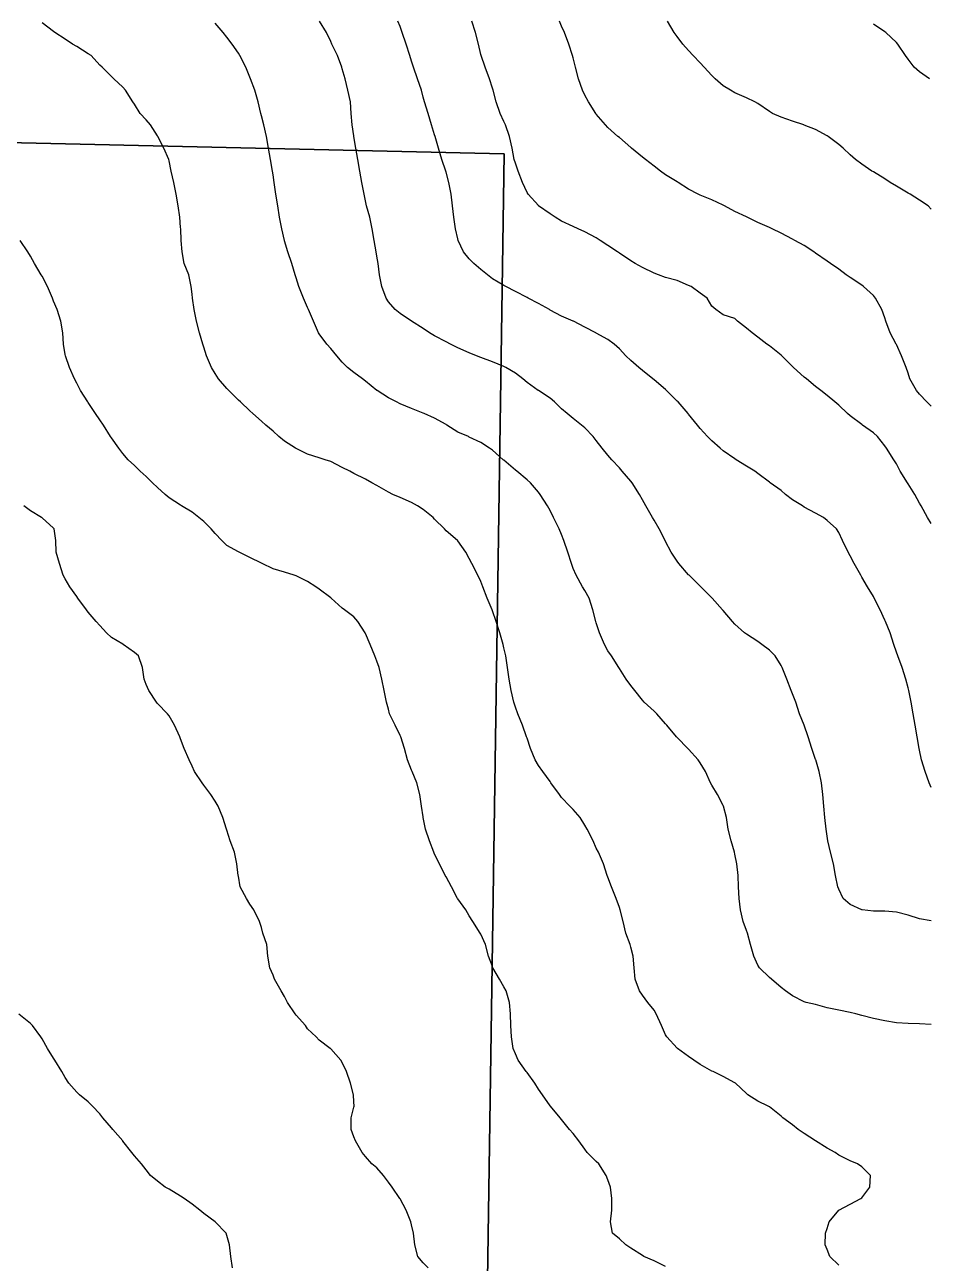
# Model space of a CAD drawing. Extents: x -280806 to 176394, y -263086 to 194114.
# Drawn here: x -54713 to 23831, y -66166 to 41387 of the extents above; entities that cross this region are included whole.
import ezdxf

# ---------------------------------------------------------------- set-up
doc = ezdxf.new("R2010")
doc.units = 0

msp = doc.modelspace()

# ---------------------------------------------------------------- linework, layer by layer
at = {"layer": 'CONTOURS'}
for points in [[(15972.8002, -66329.7835, 490728), (15187.5744, -65567.3873, 490728), (14970.1606, -64984.122, 490728), (14792.6146, -64564.7477, 490728), (14826.5998, -63562.1081, 490728), (14970.1606, -63143.5262, 490728), (15145.8168, -62559.499, 490728), (15966.2165, -61556.8594, 490728), (15972.8002, -61552.5617, 490728), (16975.4398, -61036.962, 490728), (17904.9274, -60554.2198, 490728), (17978.0489, -60484.8168, 490728), (18686.2212, -59551.5802, 490728), (18724.0774, -58548.971, 490728), (17978.0489, -57784.2888, 490728), (17608.1436, -57546.3314, 490728), (16975.4398, -57262.9894, 490728), (15972.8002, -56770.3716, 490728), (15655.0766, -56543.6918, 490728), (14970.1606, -56161.6555, 490728), (13967.521, -55544.8318, 490728), (13962.126, -55541.0522, 490728), (12964.9118, -54913.4386, 490728), (12458.5476, -54538.4431, 490728), (11962.2722, -54159.2414, 490728), (11103.163, -53535.8035, 490728), (10959.6326, -53402.6974, 490728), (9956.993, -52593.24, 490728), (9847.7527, -52533.1639, 490728), (8954.3839, -52095.8369, 490728), (8076.0722, -51530.5243, 490728), (7951.7443, -51428.1725, 490728), (6998.909, -50527.9152, 490728), (6949.1047, -50491.644, 490728), (5946.4651, -49962.7855, 490728), (5066.8123, -49525.2756, 490728), (4943.856, -49472.3014, 490728), (3941.2164, -48914.0602, 490728), (3396.4169, -48522.636, 490728), (2938.5768, -48225.5474, 490728), (1965.1066, -47519.9964, 490728), (1935.9372, -47492.3815, 490728), (1034.6131, -46517.3873, 490728), (933.3281, -46323.4126, 490728), (570.3113, -45514.7477, 490728), (123.0173, -44512.1081, 490728), (-69.3115, -44200.8158, 490728), (-603.5345, -43509.499, 490728), (-1071.9511, -42890.1149, 490728), (-1332.799, -42506.8594, 490728), (-1695.0842, -41504.2198, 490728), (-1788.475, -40501.5802, 490728), (-1888.4798, -39498.971, 490728), (-2074.5602, -38720.7557, 490728), (-2136.0689, -38496.3314, 490728), (-2515.8497, -37493.6918, 490728), (-2761.0308, -36491.0522, 490728), (-3012.9785, -35488.4431, 490728), (-3077.1998, -35268.4385, 490728), (-3350.9407, -34485.8035, 490728), (-3754.8312, -33483.1639, 490728), (-4079.8394, -32631.7356, 490728), (-4141.0128, -32480.5243, 490728), (-4455.8102, -31477.9152, 490728), (-4891.278, -30475.2756, 490728), (-5082.479, -30118.2634, 490728), (-5362.9865, -29472.636, 490728), (-5882.1828, -28469.9964, 490728), (-6085.0882, -28122.3415, 490728), (-6487.2108, -27467.3873, 490728), (-7087.7278, -26767.6884, 490728), (-7385.7917, -26464.7477, 490728), (-8090.3674, -25707.4111, 490728), (-8288.213, -25462.1081, 490728), (-9016.8374, -24459.499, 490728), (-9093.007, -24339.9259, 490728), (-9737.8723, -23456.8594, 490728), (-10095.6161, -22953.1774, 490728), (-10393.9848, -22454.2198, 490728), (-10790.0114, -21451.5802, 490728), (-11098.2557, -20572.8722, 490728), (-11138.4283, -20448.971, 490728), (-11491.3867, -19446.3314, 490728), (-11880.6163, -18443.6918, 490728), (-12100.8953, -17876.2152, 490728), (-12250.5521, -17441.0522, 490728), (-12484.6994, -16438.4431, 490728), (-12648.1027, -15435.8035, 490728), (-12785.5675, -14433.1639, 490728), (-12942.0823, -13430.5243, 490728), (-13103.5349, -12716.7132, 490728), (-13173.6389, -12427.9152, 490728), (-13449.6962, -11425.2756, 490728), (-13777.3258, -10422.636, 490728), (-14106.144, -9500.1893, 490728), (-14137.2031, -9419.9964, 490728), (-14561.9724, -8417.3873, 490728), (-14922.8861, -7414.7477, 490728), (-15108.7836, -6975.6223, 490728), (-15379.446, -6412.1081, 490728), (-15885.7493, -5409.499, 490728), (-16111.4232, -4975.0675, 490728), (-16402.4767, -4406.8594, 490728), (-17114.0628, -3417.4786, 490728), (-17126.2853, -3404.2198, 490728), (-18116.6719, -2550.1092, 490728), (-18259.2878, -2401.5802, 490728), (-19119.3115, -1535.4605, 490728), (-19260.7082, -1398.971, 490728), (-20121.9511, -698.0225, 490728), (-20600.2128, -396.3314, 490728), (-21124.5602, -101.7727, 490728), (-22127.1998, 333.9389, 490728), (-22736.7694, 606.3082, 490728), (-23129.8394, 798.576, 490728), (-24132.479, 1366.0222, 490728), (-24581.9981, 1608.9478, 490728), (-25135.0882, 1913.6563, 490728), (-26137.7278, 2425.4155, 490728), (-26498.611, 2611.5569, 490728), (-27140.3674, 2947.2026, 490728), (-28143.007, 3461.1869, 490728), (-28617.672, 3614.1965, 490728), (-29145.6161, 3772.9973, 490728), (-30148.2557, 4099.2857, 490728), (-31150.8953, 4588.8554, 490728), (-31192.8053, 4616.8361, 490728), (-32153.5349, 5218.6027, 490728), (-32644.5067, 5619.4757, 490728), (-33156.144, 6103.7114, 490728), (-33790.829, 6622.0848, 490728), (-34158.7836, 6950.6287, 490728), (-34908.6526, 7624.7244, 490728), (-35161.4232, 7857.3478, 490728), (-35979.5978, 8627.364, 490728), (-36164.0628, 8796.7109, 490728), (-37002.781, 9630.0036, 490728), (-37166.6719, 9811.0548, 490728), (-37882.0375, 10632.6127, 490728), (-38169.3115, 11091.7025, 490728), (-38485.1148, 11635.2523, 490728), (-38923.722, 12637.8919, 490728), (-39171.9511, 13396.1124, 490728), (-39256.1064, 13640.501, 490728), (-39547.0075, 14643.1406, 490728), (-39800.6621, 15645.7802, 490728), (-40004.6038, 16648.4198, 490728), (-40136.0335, 17651.029, 490728), (-40174.5602, 17988.6864, 490728), (-40251.7051, 18653.6686, 490728), (-40475.4588, 19656.3082, 490728), (-40882.6716, 20658.9478, 490728), (-41054.4264, 21661.5569, 490728), (-41125.6277, 22664.1965, 490728), (-41170.4028, 23666.8361, 490728), (-41177.1998, 23771.1386, 490728), (-41237.5198, 24669.4757, 490728), (-41392.0229, 25672.0848, 490728), (-41578.469, 26674.7244, 490728), (-41782.5022, 27677.364, 490728), (-41986.139, 28680.0036, 490728), (-42179.8394, 29563.7407, 490728), (-42210.3194, 29682.6127, 490728), (-42649.7801, 30685.2523, 490728), (-43148.7377, 31687.8919, 490728), (-43182.479, 31747.4498, 490728), (-43799.6381, 32690.501, 490728), (-44185.0882, 33144.7445, 490728), (-44697.457, 33693.1406, 490728), (-45187.7278, 34501.4702, 490728), (-45315.7438, 34695.7802, 490728), (-45973.0754, 35698.4198, 490728), (-46190.3674, 35954.208, 490728), (-46968.6742, 36701.029, 490728), (-47193.007, 36891.0413, 490728), (-47998.5019, 37703.6686, 490728), (-48195.6161, 37893.2846, 490728), (-48955.6044, 38706.3082, 490728), (-49198.2557, 38872.2718, 490728), (-50200.8953, 39504.7318, 490728), (-50561.4432, 39708.9478, 490728), (-51203.5349, 40125.1522, 490728), (-52089.9238, 40711.5569, 490728), (-52206.144, 40801.8082, 490728), (-53208.7836, 41559.8762, 490728)], [(23993.856, -45423.0029, 487680), (22991.2164, -45368.718, 487680), (21988.5768, -45356.7089, 487680), (20985.9372, -45278.5886, 487680), (19983.3281, -45124.5732, 487680), (18980.6885, -44925.4778, 487680), (17978.0489, -44660.2409, 487680), (17470.1911, -44512.1081, 487680), (16975.4398, -44384.5493, 487680), (15972.8002, -44180.6686, 487680), (14970.1606, -43975.6906, 487680), (13967.521, -43703.4127, 487680), (13158.0941, -43509.499, 487680), (12964.9118, -43452.7452, 487680), (11962.2722, -42939.3096, 487680), (11336.2435, -42506.8594, 487680), (10959.6326, -42213.8551, 487680), (10144.8718, -41504.2198, 487680), (9956.993, -41347.1258, 487680), (9084.7164, -40501.5802, 487680), (8954.3839, -40266.5184, 487680), (8589.3554, -39498.971, 487680), (8305.4342, -38496.3314, 487680), (8035.7777, -37493.6918, 487680), (7951.7443, -37268.719, 487680), (7674.163, -36491.0522, 487680), (7445.0753, -35488.4431, 487680), (7321.6313, -34485.8035, 487680), (7265.2738, -33483.1639, 487680), (7238.7257, -32480.5243, 487680), (7129.7292, -31477.9152, 487680), (6949.1047, -30643.3118, 487680), (6908.353, -30475.2756, 487680), (6619.2502, -29472.636, 487680), (6377.2694, -28469.9964, 487680), (6212.3726, -27467.3873, 487680), (5966.1552, -26464.7477, 487680), (5946.4651, -26424.6665, 487680), (5456.1334, -25462.1081, 487680), (4943.856, -24634.6675, 487680), (4849.1242, -24459.499, 487680), (4397.0753, -23456.8594, 487680), (3941.2164, -22698.2122, 487680), (3775.8624, -22454.2198, 487680), (2938.5768, -21519.0019, 487680), (2864.5409, -21451.5802, 487680), (1935.9372, -20507.5536, 487680), (1881.0427, -20448.971, 487680), (1031.6261, -19446.3314, 487680), (933.3281, -19332.2753, 487680), (182.6666, -18443.6918, 487680), (-69.3115, -18213.1411, 487680), (-912.7541, -17441.0522, 487680), (-1071.9511, -17265.0912, 487680), (-1743.9132, -16438.4431, 487680), (-2074.5602, -15995.1725, 487680), (-2480.8586, -15435.8035, 487680), (-3077.1998, -14525.4878, 487680), (-3132.8258, -14433.1639, 487680), (-3773.6069, -13430.5243, 487680), (-4079.8394, -12978.8717, 487680), (-4377.0194, -12427.9152, 487680), (-4794.7783, -11425.2756, 487680), (-5082.479, -10565.0081, 487680), (-5126.1569, -10422.636, 487680), (-5392.0034, -9419.9964, 487680), (-5714.0246, -8417.3873, 487680), (-6085.0882, -7750.7287, 487680), (-6265.3774, -7414.7477, 487680), (-6817.8578, -6412.1081, 487680), (-7087.7278, -5820.0646, 487680), (-7246.1933, -5409.499, 487680), (-7542.3979, -4406.8594, 487680), (-7899.1054, -3404.2198, 487680), (-8090.3674, -2890.205, 487680), (-8320.0646, -2401.5802, 487680), (-8787.8412, -1398.971, 487680), (-9093.007, -791.8094, 487680), (-9317.5836, -396.3314, 487680), (-9954.5242, 606.3082, 487680), (-10095.6161, 792.2971, 487680), (-10807.4155, 1608.9478, 487680), (-11098.2557, 1871.1977, 487680), (-11970.8981, 2611.5569, 487680), (-12100.8953, 2721.4982, 487680), (-13103.5349, 3564.4836, 487680), (-13165.135, 3614.1965, 487680), (-14106.144, 4437.9794, 487680), (-14354.0074, 4616.8361, 487680), (-15108.7836, 5106.8021, 487680), (-16111.4232, 5585.9782, 487680), (-16188.69, 5619.4757, 487680), (-17114.0628, 6010.4426, 487680), (-18046.2631, 6622.0848, 487680), (-18116.6719, 6670.7004, 487680), (-19119.3115, 7210.1659, 487680), (-20034.1078, 7624.7244, 487680), (-20121.9511, 7660.2946, 487680), (-21124.5602, 8050.0118, 487680), (-22127.1998, 8475.2078, 487680), (-22434.103, 8627.364, 487680), (-23129.8394, 8980.3834, 487680), (-24121.4148, 9630.0036, 487680), (-24132.479, 9638.3856, 487680), (-25135.0882, 10428.4272, 487680), (-25378.8672, 10632.6127, 487680), (-26137.7278, 11178.6924, 487680), (-26673.7795, 11635.2523, 487680), (-27140.3674, 12091.4465, 487680), (-27621.4942, 12637.8919, 487680), (-28143.007, 13266.6029, 487680), (-28493.1612, 13640.501, 487680), (-29145.6161, 14553.0113, 487680), (-29199.078, 14643.1406, 487680), (-29641.4647, 15645.7802, 487680), (-30071.2937, 16648.4198, 487680), (-30148.2557, 16826.8498, 487680), (-30522.1843, 17651.029, 487680), (-30904.2816, 18653.6686, 487680), (-31150.8953, 19396.2528, 487680), (-31236.3917, 19656.3082, 487680), (-31534.0289, 20658.9478, 487680), (-31862.8776, 21661.5569, 487680), (-32153.5349, 22622.0731, 487680), (-32166.1231, 22664.1965, 487680), (-32387.6822, 23666.8361, 487680), (-32595.7997, 24669.4757, 487680), (-32734.819, 25672.0848, 487680), (-32903.2514, 26674.7244, 487680), (-33058.8823, 27677.364, 487680), (-33156.144, 28347.0706, 487680), (-33210.7337, 28680.0036, 487680), (-33383.4334, 29682.6127, 487680), (-33539.0338, 30685.2523, 487680), (-33712.465, 31687.8919, 487680), (-33944.753, 32690.501, 487680), (-34158.7836, 33478.0128, 487680), (-34220.3837, 33693.1406, 487680), (-34457.0914, 34695.7802, 487680), (-34746.7123, 35698.4198, 487680), (-35100.0974, 36701.029, 487680), (-35161.4232, 36846.1747, 487680), (-35509.1695, 37703.6686, 487680), (-36024.5254, 38706.3082, 487680), (-36164.0628, 38933.0184, 487680), (-36705.8448, 39708.9478, 487680), (-37166.6719, 40316.5361, 487680), (-37485.9499, 40711.5569, 487680), (-38169.3115, 41533.2977, 487680)], [(23993.856, -36437.7732, 484632), (22991.2164, -36249.0715, 484632), (21988.5768, -35930.0069, 484632), (20985.9372, -35684.8258, 484632), (19983.3281, -35579.1516, 484632), (18980.6885, -35580.3098, 484632), (17995.9406, -35488.4431, 484632), (17978.0489, -35486.0962, 484632), (16975.4398, -35017.8624, 484632), (16367.8819, -34485.8035, 484632), (15972.8002, -33683.448, 484632), (15905.226, -33483.1639, 484632), (15695.9503, -32480.5243, 484632), (15523.3726, -31477.9152, 484632), (15261.336, -30475.2756, 484632), (15035.6621, -29472.636, 484632), (14970.1606, -29090.9654, 484632), (14870.5214, -28469.9964, 484632), (14760.8849, -27467.3873, 484632), (14677.4916, -26464.7477, 484632), (14601.505, -25462.1081, 484632), (14475.3787, -24459.499, 484632), (14263.3598, -23456.8594, 484632), (13980.6274, -22454.2198, 484632), (13967.521, -22415.8759, 484632), (13643.0004, -21451.5802, 484632), (13309.8845, -20448.971, 484632), (12972.6538, -19446.3314, 484632), (12964.9118, -19423.8982, 484632), (12561.8443, -18443.6918, 484632), (12246.6811, -17441.0522, 484632), (11962.2722, -16707.5206, 484632), (11855.135, -16438.4431, 484632), (11451.1836, -15435.8035, 484632), (11047.7503, -14433.1639, 484632), (10959.6326, -14244.5842, 484632), (10438.3332, -13430.5243, 484632), (9956.993, -12929.1283, 484632), (9280.7638, -12427.9152, 484632), (8954.3839, -12174.5959, 484632), (7951.7443, -11537.1677, 484632), (7800.7464, -11425.2756, 484632), (6949.1047, -10670.7432, 484632), (6733.9769, -10422.636, 484632), (5946.4651, -9491.7768, 484632), (5881.177, -9419.9964, 484632), (4986.0098, -8417.3873, 484632), (4943.856, -8376.0259, 484632), (3998.0311, -7414.7477, 484632), (3941.2164, -7360.5847, 484632), (2969.6969, -6412.1081, 484632), (2938.5768, -6380.6222, 484632), (2098.3042, -5409.499, 484632), (1935.9372, -5209.2454, 484632), (1425.6106, -4406.8594, 484632), (933.3281, -3501.9082, 484632), (892.4544, -3404.2198, 484632), (384.1699, -2401.5802, 484632), (-69.3115, -1637.1418, 484632), (-202.8444, -1398.971, 484632), (-766.1453, -396.3314, 484632), (-1071.9511, 141.2748, 484632), (-1338.6816, 606.3082, 484632), (-1962.1195, 1608.9478, 484632), (-2074.5602, 1743.7303, 484632), (-2821.4422, 2611.5569, 484632), (-3077.1998, 2899.0442, 484632), (-3736.6956, 3614.1965, 484632), (-4079.8394, 4019.611, 484632), (-4558.1316, 4616.8361, 484632), (-5082.479, 5290.0174, 484632), (-5348.3866, 5619.4757, 484632), (-6085.0882, 6377.2694, 484632), (-6353.6474, 6622.0848, 484632), (-7087.7278, 7191.2074, 484632), (-7614.1174, 7624.7244, 484632), (-8090.3674, 8038.9171, 484632), (-8718.5602, 8627.364, 484632), (-9093.007, 8950.5739, 484632), (-10095.6161, 9616.501, 484632), (-10115.4586, 9630.0036, 484632), (-11098.2557, 10321.1071, 484632), (-11473.434, 10632.6127, 484632), (-12100.8953, 11122.1215, 484632), (-12939.522, 11635.2523, 484632), (-13103.5349, 11719.0723, 484632), (-14106.144, 12127.7177, 484632), (-15108.7836, 12501.0977, 484632), (-15488.351, 12637.8919, 484632), (-16111.4232, 12883.3169, 484632), (-17114.0628, 13321.345, 484632), (-17748.4735, 13640.501, 484632), (-18116.6719, 13845.0523, 484632), (-19119.3115, 14383.6034, 484632), (-19552.6762, 14643.1406, 484632), (-20121.9511, 14995.9771, 484632), (-21124.5602, 15639.0746, 484632), (-21134.832, 15645.7802, 484632), (-22127.1998, 16313.6885, 484632), (-22546.3303, 16648.4198, 484632), (-23129.8394, 17333.0616, 484632), (-23331.739, 17651.029, 484632), (-23704.7227, 18653.6686, 484632), (-23893.5768, 19656.3082, 484632), (-24032.718, 20658.9478, 484632), (-24132.479, 21298.5401, 484632), (-24192.3113, 21661.5569, 484632), (-24362.603, 22664.1965, 484632), (-24550.2379, 23666.8361, 484632), (-24748.9066, 24669.4757, 484632), (-25042.307, 25672.0848, 484632), (-25135.0882, 26102.4319, 484632), (-25253.6554, 26674.7244, 484632), (-25447.691, 27677.364, 484632), (-25625.6333, 28680.0036, 484632), (-25783.1844, 29682.6127, 484632), (-25952.2265, 30685.2523, 484632), (-26128.7362, 31687.8919, 484632), (-26137.7278, 31754.6126, 484632), (-26268.1517, 32690.501, 484632), (-26364.5904, 33693.1406, 484632), (-26427.5011, 34695.7802, 484632), (-26649.1822, 35698.4198, 484632), (-26883.7867, 36701.029, 484632), (-27140.3674, 37564.375, 484632), (-27184.6243, 37703.6686, 484632), (-27562.4544, 38706.3082, 484632), (-28037.4852, 39708.9478, 484632), (-28143.007, 39925.9349, 484632), (-28507.6392, 40711.5569, 484632), (-29107.638, 41714.1965, 484632)], [(23993.856, -24837.329, 481584), (23815.609, -24459.499, 481584), (23467.1006, -23456.8594, 481584), (23166.6593, -22454.2198, 481584), (22991.2164, -21623.3045, 481584), (22956.1949, -21451.5802, 481584), (22771.1508, -20448.971, 481584), (22607.3208, -19446.3314, 481584), (22444.8319, -18443.6918, 481584), (22250.1257, -17441.0522, 481584), (22056.3948, -16438.4431, 481584), (21988.5768, -16185.2458, 481584), (21790.4873, -15435.8035, 481584), (21468.4661, -14433.1639, 481584), (21097.8598, -13430.5243, 481584), (20985.9372, -13113.0446, 481584), (20759.989, -12427.9152, 481584), (20452.7201, -11425.2756, 481584), (20035.3879, -10422.636, 481584), (19983.3281, -10313.9443, 481584), (19555.7851, -9419.9964, 481584), (19062.253, -8417.3873, 481584), (18980.6885, -8269.6202, 481584), (18457.5298, -7414.7477, 481584), (17978.0489, -6575.3285, 481584), (17885.4506, -6412.1081, 481584), (17314.6517, -5409.499, 481584), (16975.4398, -4740.7068, 481584), (16784.1778, -4406.8594, 481584), (16300.4602, -3404.2198, 481584), (15972.8002, -2708.8795, 481584), (15767.2735, -2401.5802, 481584), (14970.1606, -1651.1016, 481584), (14635.2768, -1398.971, 481584), (13967.521, -1025.8958, 481584), (12964.9118, -493.1969, 481584), (12821.7168, -396.3314, 481584), (11962.2722, 133.8377, 481584), (11349.9595, 606.3082, 481584), (10959.6326, 935.675, 481584), (10016.1852, 1608.9478, 481584), (9956.993, 1665.5491, 481584), (8954.3839, 2429.4998, 481584), (8679.7591, 2611.5569, 481584), (7951.7443, 3062.478, 481584), (7077.8522, 3614.1965, 481584), (6949.1047, 3682.8374, 481584), (5946.4651, 4381.2562, 481584), (5667.9694, 4616.8361, 481584), (4943.856, 5245.5166, 481584), (4581.7231, 5619.4757, 481584), (3941.2164, 6318.1382, 481584), (3705.3317, 6622.0848, 481584), (2938.5768, 7578.5777, 481584), (2905.6584, 7624.7244, 481584), (2018.1113, 8627.364, 481584), (1935.9372, 8708.2884, 481584), (1017.331, 9630.0036, 481584), (933.3281, 9712.5739, 481584), (-69.3115, 10548.5184, 481584), (-172.6082, 10632.6127, 481584), (-1071.9511, 11376.599, 481584), (-1378.8847, 11635.2523, 481584), (-2074.5602, 12226.351, 481584), (-2526.2738, 12637.8919, 481584), (-3077.1998, 13246.3642, 481584), (-3530.5594, 13640.501, 481584), (-4079.8394, 14052.4078, 481584), (-5082.479, 14617.5984, 481584), (-5126.2483, 14643.1406, 481584), (-6085.0882, 15139.2636, 481584), (-7061.6674, 15645.7802, 481584), (-7087.7278, 15657.7284, 481584), (-8090.3674, 16081.9795, 481584), (-9093.007, 16613.7641, 481584), (-9159.0266, 16648.4198, 481584), (-10095.6161, 17190.5676, 481584), (-11000.9635, 17651.029, 481584), (-11098.2557, 17702.6011, 481584), (-12100.8953, 18215.7624, 481584), (-12935.1329, 18653.6686, 481584), (-13103.5349, 18752.7895, 481584), (-14106.144, 19334.927, 481584), (-14527.2252, 19656.3082, 481584), (-15108.7836, 20135.8805, 481584), (-15727.6495, 20658.9478, 481584), (-16111.4232, 21049.9452, 481584), (-16620.4697, 21661.5569, 481584), (-17079.9557, 22664.1965, 481584), (-17114.0628, 22799.863, 481584), (-17294.1386, 23666.8361, 481584), (-17450.7449, 24669.4757, 481584), (-17568.4586, 25672.0848, 481584), (-17696.2308, 26674.7244, 481584), (-17892.2172, 27677.364, 481584), (-18116.6719, 28581.919, 481584), (-18144.9574, 28680.0036, 481584), (-18480.9384, 29682.6127, 481584), (-18780.2215, 30685.2523, 481584), (-19074.4754, 31687.8919, 481584), (-19119.3115, 31839.6823, 481584), (-19389.7301, 32690.501, 481584), (-19695.7798, 33693.1406, 481584), (-20007.8645, 34695.7802, 481584), (-20121.9511, 35113.5696, 481584), (-20274.2597, 35698.4198, 481584), (-20613.1973, 36701.029, 481584), (-20957.0726, 37703.6686, 481584), (-21124.5602, 38224.3584, 481584), (-21274.4609, 38706.3082, 481584), (-21581.6078, 39708.9478, 481584), (-21935.8159, 40711.5569, 481584), (-22127.1998, 41225.663, 481584), (-22314.7433, 41714.1965, 481584)], [(23993.856, -1936.303, 478536), (23677.7784, -1398.971, 478536), (23125.6027, -396.3314, 478536), (22991.2164, -169.6822, 478536), (22584.6742, 606.3082, 478536), (21988.5768, 1532.8392, 478536), (21943.9236, 1608.9478, 478536), (21300.9175, 2611.5569, 478536), (20985.9372, 3245.0532, 478536), (20753.1919, 3614.1965, 478536), (20126.4622, 4616.8361, 478536), (19983.3281, 4819.5281, 478536), (19332.5496, 5619.4757, 478536), (18980.6885, 5940.5215, 478536), (18045.5926, 6622.0848, 478536), (17978.0489, 6673.7789, 478536), (16975.4398, 7421.941, 478536), (16737.9091, 7624.7244, 478536), (15972.8002, 8341.1263, 478536), (15626.1206, 8627.364, 478536), (14970.1606, 9186.7939, 478536), (14411.3707, 9630.0036, 478536), (13967.521, 9975.1896, 478536), (13177.4794, 10632.6127, 478536), (12964.9118, 10796.3513, 478536), (12036.3082, 11635.2523, 478536), (11962.2722, 11703.8018, 478536), (11022.4214, 12637.8919, 478536), (10959.6326, 12703.7897, 478536), (9956.993, 13491.7586, 478536), (9734.0623, 13640.501, 478536), (8954.3839, 14267.749, 478536), (8452.5612, 14643.1406, 478536), (7951.7443, 15046.6349, 478536), (7173.6204, 15645.7802, 478536), (6949.1047, 15890.687, 478536), (5946.4651, 16201.7354, 478536), (5303.3981, 16648.4198, 478536), (4943.856, 16955.4144, 478536), (4551.6698, 17651.029, 478536), (3941.2164, 18065.9532, 478536), (3153.095, 18653.6686, 478536), (2938.5768, 18758.3674, 478536), (1935.9372, 19191.0005, 478536), (933.3281, 19429.3541, 478536), (334.8838, 19656.3082, 478536), (-69.3115, 19821.8755, 478536), (-1071.9511, 20309.3117, 478536), (-1709.8061, 20658.9478, 478536), (-2074.5602, 20886.1152, 478536), (-3077.1998, 21551.0669, 478536), (-3230.1485, 21661.5569, 478536), (-4079.8394, 22230.588, 478536), (-4746.8333, 22664.1965, 478536), (-5082.479, 22872.1615, 478536), (-6085.0882, 23418.9727, 478536), (-6658.8132, 23666.8361, 478536), (-7087.7278, 23873.8258, 478536), (-8090.3674, 24331.3915, 478536), (-8640.4094, 24669.4757, 478536), (-9093.007, 24981.1642, 478536), (-10087.417, 25672.0848, 478536), (-10095.6161, 25678.5161, 478536), (-10997.8546, 26674.7244, 478536), (-11098.2557, 26826.271, 478536), (-11491.4172, 27677.364, 478536), (-11858.9146, 28680.0036, 478536), (-12100.8953, 29370.7718, 478536), (-12200.1077, 29682.6127, 478536), (-12385.9138, 30685.2523, 478536), (-12616.0987, 31687.8919, 478536), (-12975.8542, 32690.501, 478536), (-13103.5349, 32979.6953, 478536), (-13420.405, 33693.1406, 478536), (-13764.6156, 34695.7802, 478536), (-14051.1581, 35698.4198, 478536), (-14106.144, 35867.5838, 478536), (-14358.7318, 36701.029, 478536), (-14736.6228, 37703.6686, 478536), (-15083.5462, 38706.3082, 478536), (-15108.7836, 38810.5193, 478536), (-15314.8589, 39708.9478, 478536), (-15576.8954, 40711.5569, 478536), (-15889.5898, 41714.1965, 478536)], [(23993.856, 8259.2875, 475488), (23612.856, 8627.364, 475488), (22991.2164, 9296.0038, 475488), (22712.5682, 9630.0036, 475488), (22140.3672, 10632.6127, 475488), (21988.5768, 11127.5774, 475488), (21823.8934, 11635.2523, 475488), (21430.6709, 12637.8919, 475488), (20985.9372, 13614.2273, 475488), (20968.9598, 13640.501, 475488), (20427.0864, 14643.1406, 475488), (20074.7986, 15645.7802, 475488), (19983.3281, 15934.7002, 475488), (19712.5133, 16648.4198, 475488), (19153.632, 17651.029, 475488), (18980.6885, 17880.8177, 475488), (18109.9663, 18653.6686, 475488), (17978.0489, 18761.6592, 475488), (16975.4398, 19432.0668, 475488), (16616.5682, 19656.3082, 475488), (15972.8002, 20160.295, 475488), (15244.511, 20658.9478, 475488), (14970.1606, 20854.3246, 475488), (13967.521, 21556.1266, 475488), (13816.7364, 21661.5569, 475488), (12964.9118, 22207.4842, 475488), (12173.6815, 22664.1965, 475488), (11962.2722, 22780.691, 475488), (10959.6326, 23301.7466, 475488), (10195.6514, 23666.8361, 475488), (9956.993, 23775.5582, 475488), (8954.3839, 24228.6434, 475488), (8019.8062, 24669.4757, 475488), (7951.7443, 24699.6814, 475488), (6949.1047, 25182.8808, 475488), (6063.1121, 25672.0848, 475488), (5946.4651, 25731.917, 475488), (4943.856, 26170.189, 475488), (3941.2164, 26592.5198, 475488), (3763.0608, 26674.7244, 475488), (2938.5768, 27116.3796, 475488), (2034.601, 27677.364, 475488), (1935.9372, 27737.8668, 475488), (933.3281, 28343.9006, 475488), (488.9906, 28680.0036, 475488), (-69.3115, 29095.0802, 475488), (-806.0131, 29682.6127, 475488), (-1071.9511, 29901.9773, 475488), (-2037.3442, 30685.2523, 475488), (-2074.5602, 30719.3594, 475488), (-3077.1998, 31587.2774, 475488), (-3202.2288, 31687.8919, 475488), (-4079.8394, 32478.6955, 475488), (-4285.0308, 32690.501, 475488), (-5082.479, 33623.0062, 475488), (-5129.083, 33693.1406, 475488), (-5763.3718, 34695.7802, 475488), (-6085.0882, 35278.9846, 475488), (-6273.3631, 35698.4198, 475488), (-6617.9395, 36701.029, 475488), (-6883.8775, 37703.6686, 475488), (-7087.7278, 38519.4658, 475488), (-7135.6423, 38706.3082, 475488), (-7453.2744, 39708.9478, 475488), (-7852.349, 40711.5569, 475488), (-8090.3674, 41276.4427, 475488), (-8284.0373, 41714.1965, 475488)], [(23993.856, 25360.5792, 472440), (23728.4057, 25672.0848, 472440), (22991.2164, 26167.4762, 472440), (22181.1799, 26674.7244, 472440), (21988.5768, 26769.6696, 472440), (20985.9372, 27369.5465, 472440), (20450.4036, 27677.364, 472440), (19983.3281, 27999.7205, 472440), (18980.6885, 28605.1752, 472440), (18853.465, 28680.0036, 472440), (17978.0489, 29272.1081, 472440), (17440.1683, 29682.6127, 472440), (16975.4398, 30101.8042, 472440), (16370.7166, 30685.2523, 472440), (15972.8002, 30991.9421, 472440), (15063.6732, 31687.8919, 472440), (14970.1606, 31738.3973, 472440), (13967.521, 32280.9413, 472440), (12964.9118, 32681.0827, 472440), (12931.963, 32690.501, 472440), (11962.2722, 33015.5398, 472440), (10959.6326, 33351.3684, 472440), (10215.6463, 33693.1406, 472440), (9956.993, 33852.3072, 472440), (8954.3839, 34559.0165, 472440), (8700.3026, 34695.7802, 472440), (7951.7443, 35039.046, 472440), (6949.1047, 35475.7634, 472440), (6564.0814, 35698.4198, 472440), (5946.4651, 36080.3038, 472440), (5245.4556, 36701.029, 472440), (4943.856, 36975.6538, 472440), (4283.5068, 37703.6686, 472440), (3941.2164, 38072.9338, 472440), (3343.6865, 38706.3082, 472440), (2938.5768, 39144.4886, 472440), (2425.2631, 39708.9478, 472440), (1935.9372, 40354.4227, 472440), (1669.9992, 40711.5569, 472440), (1112.8248, 41714.1965, 472440)], [(23861.268, 36701.029, 469392), (22991.2164, 37311.269, 469392), (22535.6318, 37703.6686, 469392), (21988.5768, 38408.6405, 469392), (21769.578, 38706.3082, 469392), (21090.636, 39708.9478, 469392), (20985.9372, 39855.1908, 469392), (20049.7745, 40711.5569, 469392), (19983.3281, 40764.013, 469392), (18980.6885, 41425.5204, 469392)], [(933.3281, -66437.2255, 493776), (-69.3115, -65970.15, 493776), (-944.057, -65567.3873, 493776), (-1071.9511, -65486.4629, 493776), (-2074.5602, -64847.1754, 493776), (-2522.4943, -64564.7477, 493776), (-3077.1998, -64041.1622, 493776), (-3678.4483, -63562.1081, 493776), (-3837.5844, -62559.499, 493776), (-3745.2605, -61556.8594, 493776), (-3740.1094, -60554.2198, 493776), (-3853.1292, -59551.5802, 493776), (-4079.8394, -58935.1222, 493776), (-4223.4002, -58548.971, 493776), (-4866.1015, -57546.3314, 493776), (-5082.479, -57340.1647, 493776), (-5863.8643, -56543.6918, 493776), (-6085.0882, -56266.9639, 493776), (-6612.2093, -55541.0522, 493776), (-7087.7278, -54910.4515, 493776), (-7399.2638, -54538.4431, 493776), (-8090.3674, -53686.2833, 493776), (-8210.489, -53535.8035, 493776), (-9065.1178, -52533.1639, 493776), (-9093.007, -52498.6301, 493776), (-9762.3173, -51530.5243, 493776), (-10095.6161, -51061.8334, 493776), (-10417.1496, -50527.9152, 493776), (-11098.2557, -49605.8342, 493776), (-11163.4829, -49525.2756, 493776), (-11879.3057, -48522.636, 493776), (-12100.8953, -47990.699, 493776), (-12291.4258, -47519.9964, 493776), (-12443.5514, -46517.3873, 493776), (-12498.4154, -45514.7477, 493776), (-12542.2152, -44512.1081, 493776), (-12632.1007, -43509.499, 493776), (-12912.2729, -42506.8594, 493776), (-13103.5349, -42148.2012, 493776), (-13477.2197, -41504.2198, 493776), (-14057.4979, -40501.5802, 493776), (-14106.144, -40382.251, 493776), (-14440.2353, -39498.971, 493776), (-14713.2142, -38496.3314, 493776), (-15108.7836, -37590.5268, 493776), (-15165.0192, -37493.6918, 493776), (-15796.3514, -36491.0522, 493776), (-16111.4232, -36001.7568, 493776), (-16405.86, -35488.4431, 493776), (-17114.0628, -34511.7115, 493776), (-17132.9909, -34485.8035, 493776), (-17668.0063, -33483.1639, 493776), (-18116.6719, -32620.9457, 493776), (-18197.7182, -32480.5243, 493776), (-18704.5397, -31477.9152, 493776), (-19119.3115, -30652.4254, 493776), (-19201.9123, -30475.2756, 493776), (-19565.0815, -29472.636, 493776), (-19906.2442, -28469.9964, 493776), (-20113.7825, -27467.3873, 493776), (-20121.9511, -27409.5362, 493776), (-20246.2181, -26464.7477, 493776), (-20392.5526, -25462.1081, 493776), (-20664.678, -24459.499, 493776), (-21085.5458, -23456.8594, 493776), (-21124.5602, -23343.809, 493776), (-21488.2781, -22454.2198, 493776), (-21750.5585, -21451.5802, 493776), (-22068.5563, -20448.971, 493776), (-22127.1998, -20333.2385, 493776), (-22541.6974, -19446.3314, 493776), (-23030.5966, -18443.6918, 493776), (-23129.8394, -18054.0965, 493776), (-23290.8348, -17441.0522, 493776), (-23494.685, -16438.4431, 493776), (-23691.342, -15435.8035, 493776), (-23933.719, -14433.1639, 493776), (-24132.479, -13879.129, 493776), (-24306.7942, -13430.5243, 493776), (-24709.8007, -12427.9152, 493776), (-25135.0882, -11479.1947, 493776), (-25163.3126, -11425.2756, 493776), (-25786.8725, -10422.636, 493776), (-26137.7278, -10030.145, 493776), (-26947.3375, -9419.9964, 493776), (-27140.3674, -9274.4239, 493776), (-28095.9458, -8417.3873, 493776), (-28143.007, -8380.8113, 493776), (-29145.6161, -7613.3249, 493776), (-29425.1482, -7414.7477, 493776), (-30148.2557, -6973.9459, 493776), (-31150.8953, -6473.129, 493776), (-31320.9432, -6412.1081, 493776), (-32153.5349, -6153.211, 493776), (-33156.144, -5858.8961, 493776), (-34096.4825, -5409.499, 493776), (-34158.7836, -5378.897, 493776), (-35161.4232, -4879.8785, 493776), (-36102.4627, -4406.8594, 493776), (-36164.0628, -4375.6478, 493776), (-37166.6719, -3834.445, 493776), (-37591.9289, -3404.2198, 493776), (-38169.3115, -2800.2281, 493776), (-38519.7706, -2401.5802, 493776), (-39171.9511, -1744.0046, 493776), (-39600.5304, -1398.971, 493776), (-40174.5602, -952.9267, 493776), (-41098.8358, -396.3314, 493776), (-41177.1998, -345.4603, 493776), (-42179.8394, 305.9582, 493776), (-42513.7174, 606.3082, 493776), (-43182.479, 1204.4172, 493776), (-43629.8645, 1608.9478, 493776), (-44185.0882, 2149.2972, 493776), (-44683.2838, 2611.5569, 493776), (-45187.7278, 3102.3154, 493776), (-45735.3619, 3614.1965, 493776), (-46190.3674, 4156.8319, 493776), (-46554.2071, 4616.8361, 493776), (-47193.007, 5526.7555, 493776), (-47260.4897, 5619.4757, 493776), (-47880.3614, 6622.0848, 493776), (-48195.6161, 7081.9975, 493776), (-48557.5966, 7624.7244, 493776), (-49198.2557, 8577.2549, 493776), (-49229.2538, 8627.364, 493776), (-49882.5317, 9630.0036, 493776), (-50200.8953, 10271.699, 493776), (-50388.2863, 10632.6127, 493776), (-50835.7327, 11635.2523, 493776), (-51181.3759, 12637.8919, 493776), (-51203.5349, 12746.2483, 493776), (-51358.9524, 13640.501, 493776), (-51413.2678, 14643.1406, 493776), (-51568.2281, 15645.7802, 493776), (-51905.3978, 16648.4198, 493776), (-52206.144, 17388.9924, 493776), (-52311.9096, 17651.029, 493776), (-52728.9065, 18653.6686, 493776), (-53208.7836, 19562.3078, 493776), (-53275.23, 19656.3082, 493776), (-53869.5595, 20658.9478, 493776), (-54211.4232, 21293.389, 493776), (-54435.756, 21661.5569, 493776), (-55100.0676, 22664.1965, 493776)], [(-19695.7798, -66569.9964, 496824), (-20121.9511, -66117.0026, 496824), (-20570.3424, -65567.3873, 496824), (-20850.7279, -64564.7477, 496824), (-20955.701, -63562.1081, 496824), (-21124.5602, -62822.0842, 496824), (-21180.7349, -62559.499, 496824), (-21593.5865, -61556.8594, 496824), (-22127.1998, -60563.2114, 496824), (-22131.8328, -60554.2198, 496824), (-22804.2826, -59551.5802, 496824), (-23129.8394, -59119.8919, 496824), (-23561.9544, -58548.971, 496824), (-24132.479, -57888.5914, 496824), (-24560.5097, -57546.3314, 496824), (-25135.0882, -56903.2949, 496824), (-25402.3978, -56543.6918, 496824), (-25999.6229, -55541.0522, 496824), (-26137.7278, -55181.2663, 496824), (-26354.9892, -54538.4431, 496824), (-26372.7286, -53535.8035, 496824), (-26137.7278, -52599.4579, 496824), (-26120.9942, -52533.1639, 496824), (-26137.7278, -52139.5147, 496824), (-26165.7084, -51530.5243, 496824), (-26419.7897, -50527.9152, 496824), (-26779.789, -49525.2756, 496824), (-27140.3674, -48735.3559, 496824), (-27271.7057, -48522.636, 496824), (-28143.007, -47558.4622, 496824), (-28182.2042, -47519.9964, 496824), (-29145.6161, -46791.5549, 496824), (-29403.294, -46517.3873, 496824), (-30148.2557, -45798.1202, 496824), (-30340.1578, -45514.7477, 496824), (-31150.8953, -44613.8503, 496824), (-31230.9967, -44512.1081, 496824), (-31906.6164, -43509.499, 496824), (-32153.5349, -43005.756, 496824), (-32458.213, -42506.8594, 496824), (-33028.9205, -41504.2198, 496824), (-33156.144, -41148.9449, 496824), (-33419.1559, -40501.5802, 496824), (-33605.8459, -39498.971, 496824), (-33706.0337, -38496.3314, 496824), (-34028.2073, -37493.6918, 496824), (-34158.7836, -37013.6318, 496824), (-34314.323, -36491.0522, 496824), (-34815.2618, -35488.4431, 496824), (-35161.4232, -34977.5678, 496824), (-35461.4988, -34485.8035, 496824), (-36004.4086, -33483.1639, 496824), (-36164.0628, -32540.9357, 496824), (-36175.8586, -32480.5243, 496824), (-36291.5606, -31477.9152, 496824), (-36495.929, -30475.2756, 496824), (-36883.3603, -29472.636, 496824), (-37166.6719, -28553.1458, 496824), (-37190.111, -28469.9964, 496824), (-37518.4416, -27467.3873, 496824), (-37912.4566, -26464.7477, 496824), (-38169.3115, -26049.1529, 496824), (-38543.9717, -25462.1081, 496824), (-39171.9511, -24642.8362, 496824), (-39306.185, -24459.499, 496824), (-39967.3877, -23456.8594, 496824), (-40174.5602, -23008.9862, 496824), (-40448.3621, -22454.2198, 496824), (-40867.6754, -21451.5802, 496824), (-41177.1998, -20616.2453, 496824), (-41237.8855, -20448.971, 496824), (-41710.0817, -19446.3314, 496824), (-42179.8394, -18630.7476, 496824), (-42329.4048, -18443.6918, 496824), (-43182.479, -17559.9547, 496824), (-43269.9871, -17441.0522, 496824), (-43951.7942, -16438.4431, 496824), (-44185.0882, -15895.2286, 496824), (-44357.8183, -15435.8035, 496824), (-44474.7396, -14433.1639, 496824), (-44850.3751, -13430.5243, 496824), (-45187.7278, -13113.7762, 496824), (-46168.6656, -12427.9152, 496824), (-46190.3674, -12416.3938, 496824), (-47193.007, -11826.3924, 496824), (-47621.2205, -11425.2756, 496824), (-48195.6161, -10792.6022, 496824), (-48525.5316, -10422.636, 496824), (-49198.2557, -9611.045, 496824), (-49357.2089, -9419.9964, 496824), (-50096.8975, -8417.3873, 496824), (-50200.8953, -8272.4549, 496824), (-50791.049, -7414.7477, 496824), (-51203.5349, -6722.7602, 496824), (-51379.9836, -6412.1081, 496824), (-51702.8887, -5409.499, 496824), (-51999.3677, -4406.8594, 496824), (-52014.9734, -3404.2198, 496824), (-52165.4837, -2401.5802, 496824), (-52206.144, -2330.7751, 496824), (-53208.7836, -1436.7358, 496824), (-53257.9174, -1398.971, 496824), (-54211.4232, -831.7382, 496824), (-54807.673, -396.3314, 496824)], [(-36675.6086, -66569.9964, 499872), (-36805.1791, -65567.3873, 499872), (-36928.9584, -64564.7477, 499872), (-37166.6719, -63752.0594, 499872), (-37224.2486, -63562.1081, 499872), (-38169.3115, -62575.7448, 499872), (-38185.6183, -62559.499, 499872), (-39171.9511, -61856.112, 499872), (-39515.8874, -61556.8594, 499872), (-40174.5602, -61025.3796, 499872), (-40860.8174, -60554.2198, 499872), (-41177.1998, -60340.3721, 499872), (-42179.8394, -59742.8726, 499872), (-42511.5228, -59551.5802, 499872), (-43182.479, -59042.1984, 499872), (-43788.33, -58548.971, 499872), (-44185.0882, -58049.6782, 499872), (-44583.7056, -57546.3314, 499872), (-45187.7278, -56825.2966, 499872), (-45414.1027, -56543.6918, 499872), (-46190.3674, -55560.1022, 499872), (-46205.9426, -55541.0522, 499872), (-47078.7679, -54538.4431, 499872), (-47193.007, -54406.5866, 499872), (-47943.8818, -53535.8035, 499872), (-48195.6161, -53193.1474, 499872), (-48823.2298, -52533.1639, 499872), (-49198.2557, -52151.6153, 499872), (-49957.7258, -51530.5243, 499872), (-50200.8953, -51316.0061, 499872), (-50875.1129, -50527.9152, 499872), (-51203.5349, -50023.2274, 499872), (-51498.7642, -49525.2756, 499872), (-52092.3926, -48522.636, 499872), (-52206.144, -48355.4532, 499872), (-52752.9247, -47519.9964, 499872), (-53208.7836, -46685.0578, 499872), (-53316.1646, -46517.3873, 499872), (-54042.0763, -45514.7477, 499872), (-54211.4232, -45349.2718, 499872), (-55214.0628, -44535.3034, 499872)]]:
    msp.add_polyline3d(points, dxfattribs=at)
at = {"layer": 'PARCELS'}
for points in [[(28433.268, 73685.4305, 0), (32922.6367, 53882.0868, 0), (57066.8201, 27723.4193, 0), (72411.1226, -55150.0243, 0), (58768.0918, -80022.5273, 0), (-14774.3875, -85232.9309, 0), (-14631.101, -75452.2037, 0), (-13082.839, 30166.7875, 0), (-90574.6728, 31942.0646, 0), (-89179.207, 132225.7757, 0), (-69611.3213, 125692.2962, 0), (-9424.6903, 110071.1134, 0), (15740.3597, 85885.1724, 0), (28433.268, 73685.4305, 0)], [(-14774.3875, -85232.9309, 0), (-37610.7655, -86850.474, 0), (-92437.0313, -101920.9138, 0), (-92296.0613, -91784.8812, 0), (-91530.3732, -36749.3398, 0), (-90574.6728, 31942.0646, 0), (-13082.839, 30166.7875, 0), (-14631.101, -75452.2037, 0), (-14774.3875, -85232.9309, 0)]]:
    msp.add_polyline3d(points, dxfattribs=at)

doc.saveas('drawing.dxf')
